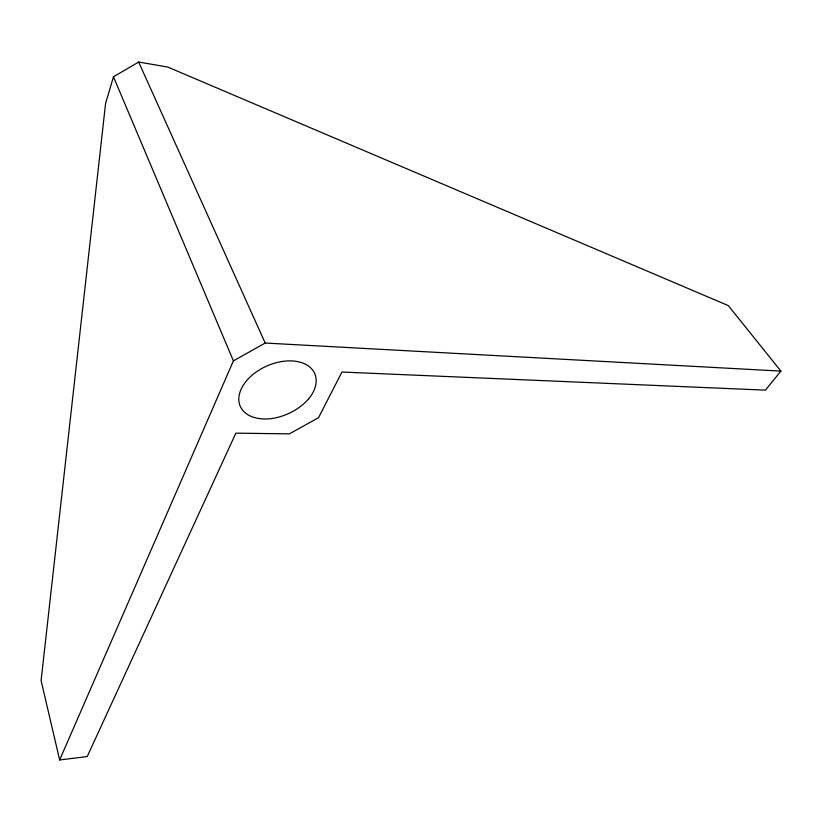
<?xml version="1.0" encoding="UTF-8"?>
<svg xmlns="http://www.w3.org/2000/svg" width="822" height="822" viewBox="0 0 822 822"><rect width="100%" height="100%" fill="white"/><g stroke="black" fill="none" stroke-linecap="round" stroke-linejoin="round"><path stroke-width="1.23" d="M113.477 76.816L105.586 103.408L41.1 680.585L59.657 759.96L87.224 756.559L235.863 433.153L289.334 433.862L318.525 417.699L341.942 372.037L765.436 390.142L780.9 371.112L728.302 305.599L167.729 67.044L138.661 62.04L113.477 76.816L233.407 360.889L59.657 759.96M233.407 360.889L265.198 343.041L780.9 371.112M138.661 62.04L265.198 343.041M308.507 399.019C299.557 409.12 287.125 415.634 273.952 418.213A40.668 26.212 -23.8 0 1 240.26 391.323A40.668 26.212 -23.8 0 1 294.605 361.146A40.668 26.212 -23.8 0 1 308.507 399.019"/></g></svg>
